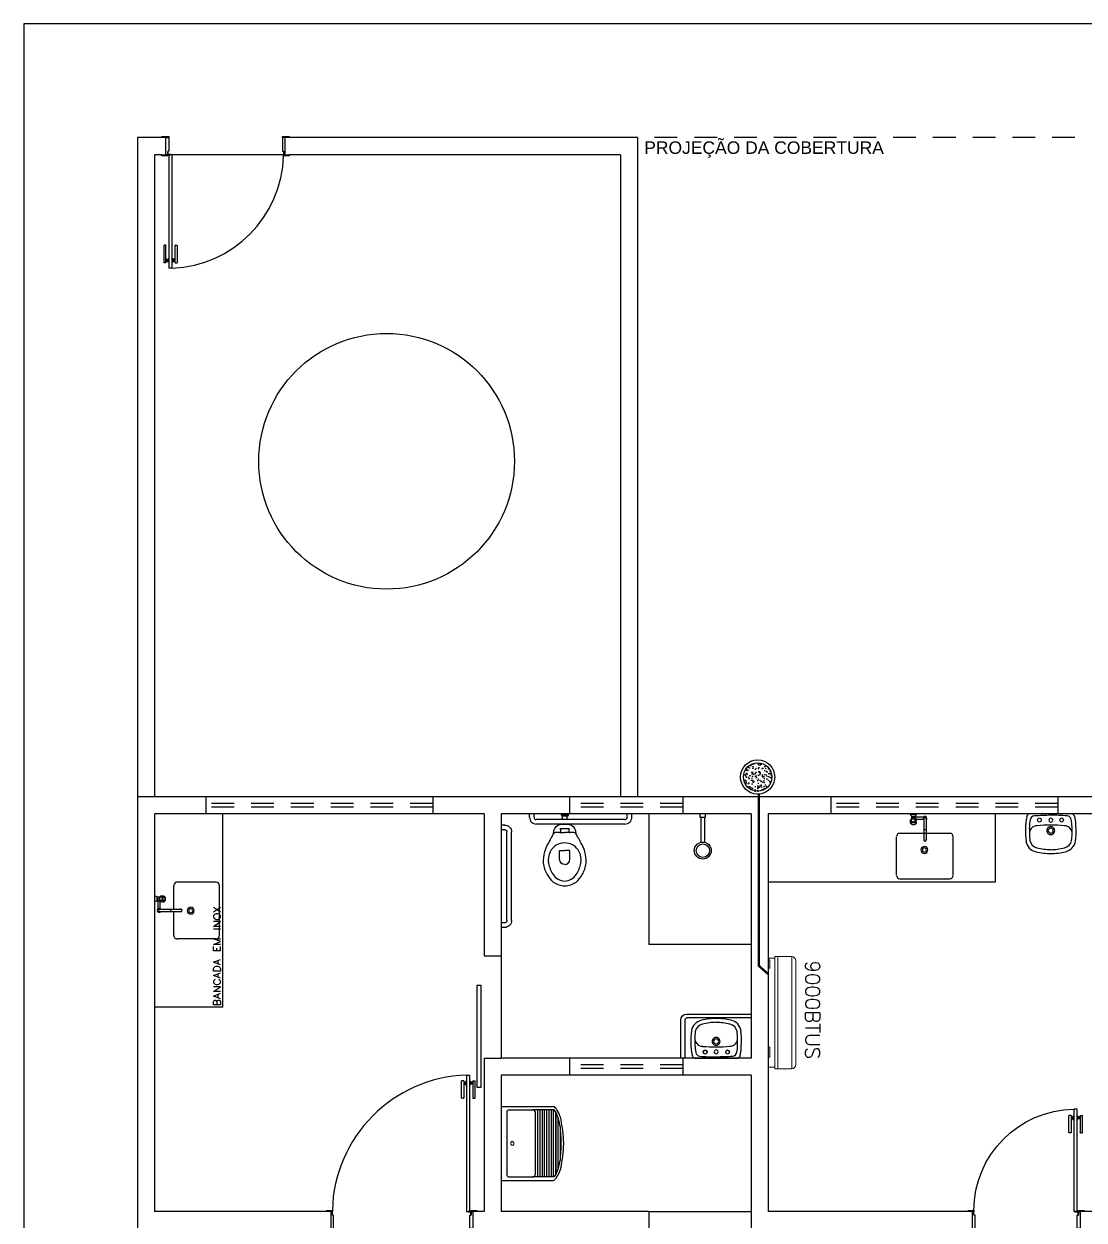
# Model space of a CAD drawing. Header units: millimetres. Extents: x 2566.2 to 2616.8, y 1006.6 to 1024.8.
# Drawn here: x 2566.61 to 2575.94, y 1014.25 to 1024.77 of the extents above; entities that cross this region are included whole.
import ezdxf
from ezdxf.enums import TextEntityAlignment as Align

# ---------------------------------------------------------------- set-up
doc = ezdxf.new("R2010")
doc.units = ezdxf.units.MM
doc.linetypes.add('CONTORNO_QUADRO_T', pattern=[0.35, 0.2, -0.15])
for name, color, linetype in [('APCOZ', 7, 'Continuous'), ('APCOZ-I', 251, 'Continuous'), ('at_Entity', 7, 'Continuous'), ('barras acess', 7, 'Continuous'), ('ESQUADRIAS', 7, 'Continuous'), ('Esquadrias portas', 7, 'Continuous'), ('Layout_Equipamentos', 7, 'Continuous'), ('Manilha', 10, 'Continuous'), ('planta base', 8, 'Continuous'), ('ponto de dreno', 130, 'Continuous'), ('SAN', 7, 'Continuous'), ('Texto Ambiente', 2, 'Continuous')]:
    doc.layers.add(name, color=color, linetype=linetype)
doc.layers.add('P-SIMBOL', color=170, linetype='Continuous', lineweight=5)
doc.styles.add('romans2', font='romans.shx')
doc.styles.get("Standard").update_dxf_attribs({"font": 'arial.ttf'})
doc.styles.add('TEXTO1', font='swissko.ttf', dxfattribs={"width": 0.6, "height": 0.1})

# ---------------------------------------------------------------- blocks, each defined once
blk = doc.blocks.new('new block1')
at = {"layer": 'ESQUADRIAS', "color": 3, "linetype": 'Continuous'}
for p, q in [((-0.135, 1.16), (-0.135, 1.311)), ((-0.115, 1.311), (-0.115, 1.16)), ((-0.092, 1.27), (-0.092, 1.31)), ((-0.058, 1.27), (-0.058, 1.31)), ((-0.035, 1.311), (-0.035, 1.16)), ((-0.015, 1.16), (-0.015, 1.311)), ((-0.118, 1.157), (-0.132, 1.157)), ((-0.032, 1.157), (-0.018, 1.157))]:
    blk.add_line(p, q, dxfattribs=at)
at = {"layer": 'ESQUADRIAS', "color": 3}
for p, q in [((-0.115, 1.311), (-0.135, 1.311)), ((-0.115, 1.3), (-0.092, 1.3)), ((-0.115, 1.29), (-0.092, 1.29)), ((-0.115, 1.28), (-0.092, 1.28)), ((-0.092, 1.31), (-0.09, 1.31)), ((-0.092, 1.27), (-0.09, 1.27)), ((-0.058, 1.31), (-0.06, 1.31)), ((-0.058, 1.27), (-0.06, 1.27)), ((-0.035, 1.3), (-0.058, 1.3)), ((-0.035, 1.29), (-0.058, 1.29)), ((-0.035, 1.28), (-0.058, 1.28)), ((-0.035, 1.311), (-0.015, 1.311))]:
    blk.add_line(p, q, dxfattribs=at)
at = {"layer": 'ESQUADRIAS', "color": 2}
for p, q in [((-0.09, 1.36), (-0.09, 0.16)), ((-0.09, 1.36), (-0.06, 1.36)), ((-0.06, 0.16), (-0.06, 1.36)), ((-0.09, 0.16), (-0.06, 0.16))]:
    blk.add_line(p, q, dxfattribs=at)
at = {"layer": 'ESQUADRIAS'}
for p, q in [((-0.066, 0.159), (-0.063, 0.159)), ((-0.052, 0.144), (-0.052, 0.147))]:
    blk.add_line(p, q, dxfattribs=at)
at = {"layer": 'ESQUADRIAS', "color": 3}
for points in [[(-1.32, 0.17), (-1.27, 0.17), (-1.27, 0.16), (-1.32, 0.16)], [(-0.05, 0.17), (0, 0.17), (0, 0.16), (-0.05, 0.16)], [(-1.32, 0.01), (-1.26, 0.01), (-1.26, 0), (-1.32, 0)], [(-0.06, 0.01), (-0.035, 0.01), (0, 0.01), (0, 0), (-0.06, 0)]]:
    blk.add_lwpolyline(points, close=True, dxfattribs=at)
at = {"layer": 'ESQUADRIAS', "color": 2}
for points in [[(-1.26, 0.13), (-1.27, 0.13), (-1.27, 0.16), (-1.285, 0.16), (-1.285, 0.01), (-1.26, 0.01)], [(-0.06, 0.13), (-0.05, 0.13), (-0.05, 0.16), (-0.035, 0.16), (-0.035, 0.01), (-0.06, 0.01)]]:
    blk.add_lwpolyline(points, close=True, dxfattribs=at)
at = {"layer": 'ESQUADRIAS', "color": 1}
for points in [[(-0.054, 0.159, -0.236068), (-0.052, 0.16), (-0.055, 0.16), (-0.075, 0.16), (-0.075, 0.159)], [(-0.051, 0.156, 0.236068), (-0.05, 0.158), (-0.05, 0.155), (-0.05, 0.135), (-0.051, 0.135)]]:
    blk.add_lwpolyline(points, format="xyb", close=True, dxfattribs=at)
at = {"layer": 'ESQUADRIAS'}
for points in [[(-0.067, 0.158), (-0.066, 0.159), (-0.066, 0.159)], [(-0.065, 0.158), (-0.065, 0.158), (-0.067, 0.158), (-0.067, 0.158), (-0.062, 0.158), (-0.062, 0.158), (-0.065, 0.158), (-0.065, 0.158)], [(-0.062, 0.158), (-0.063, 0.159), (-0.063, 0.159)], [(-0.052, 0.148), (-0.052, 0.147), (-0.051, 0.147)], [(-0.052, 0.145), (-0.052, 0.145), (-0.052, 0.143), (-0.052, 0.143), (-0.052, 0.148), (-0.052, 0.148), (-0.052, 0.145), (-0.052, 0.145)], [(-0.052, 0.143), (-0.052, 0.144), (-0.051, 0.144)]]:
    blk.add_lwpolyline(points, dxfattribs=at)
at = {"layer": 'ESQUADRIAS', "color": 1}
blk.add_circle((-0.052, 0.158), 0.0025, dxfattribs=at)
at = {"layer": 'ESQUADRIAS', "color": 3, "linetype": 'Continuous'}
for centre, start, end in [((-0.132, 1.16), 180, 260.5377), ((-0.118, 1.16), 260.5377, 360), ((-0.032, 1.16), 180, 279.4623), ((-0.018, 1.16), 279.4623, 0)]:
    blk.add_arc(centre, 0.003, start, end, dxfattribs=at)
at = {"layer": 'Esquadrias portas'}
blk.add_arc((-0.052, 0.142), 1.219, 91.7966, 178.6909, dxfattribs=at)
blk = doc.blocks.new('P-9-S')
at = {"layer": 'SAN'}
for points in [[(0.099, -0.143, -0.047116), (0.099, -0.142), (0.095, -0.113, 0.305161), (0.04, -0.06, 0.049506), (0, -0.056, 0.049506), (-0.04, -0.06, 0.305161), (-0.095, -0.113), (-0.099, -0.142, -0.047116), (-0.099, -0.143)], [(0.045, -0.13, -0.414214), (0.035, -0.12), (0.035, -0.107, -0.226163), (0.038, -0.102, 0.733322), (0.035, -0.095), (0, -0.095), (-0.035, -0.095, 0.733322), (-0.038, -0.102, -0.226163), (-0.035, -0.107), (-0.035, -0.12, -0.414214), (-0.045, -0.13)], [(0.045, -0.13), (0.08, -0.13, -0.269143), (0.098, -0.14), (0.099, -0.143, 0.044891), (0.1, -0.143), (0.12, -0.18, -0.036783), (0.132, -0.2, -0.0196), (0.153, -0.24, -0.056836), (0.178, -0.3, -0.089116), (0.188, -0.4, -0.095425), (0.155, -0.5, -0.091656), (0.1, -0.566, -0.16072), (0, -0.6, -0.16072), (-0.1, -0.566, -0.091656), (-0.155, -0.5, -0.095425), (-0.188, -0.4, -0.089116), (-0.178, -0.3, -0.056836), (-0.153, -0.24, -0.0196), (-0.132, -0.2, -0.036783), (-0.12, -0.18), (-0.1, -0.143, 0.044891), (-0.099, -0.143), (-0.098, -0.14, -0.269143), (-0.08, -0.13), (-0.045, -0.13)], [(0, -0.412, -0.394755), (-0.045, -0.368), (-0.045, -0.288), (0, -0.288)], [(0, -0.412, 0.394755), (0.045, -0.368), (0.045, -0.288), (0, -0.288)]]:
    blk.add_lwpolyline(points, format="xyb", dxfattribs=at)
for points in [[(-0.045, -0.13), (0, -0.13)], [(0.045, -0.13), (0, -0.13)]]:
    blk.add_lwpolyline(points, dxfattribs=at)
blk.add_lwpolyline([(-0.128, -0.3, -0.278895), (0, -0.222, -0.278895), (0.128, -0.3, -0.167831), (0.142, -0.4, -0.098952), (0.102, -0.5, -0.247323), (0, -0.557, -0.247323), (-0.102, -0.5, -0.098952), (-0.142, -0.4, -0.167831)], format="xyb", close=True, dxfattribs=at)
at = {"flags": 3}
blk.add_attdef('CODIGO', text='', height=0.024, dxfattribs=at).set_placement((0, 0), align=Align.MIDDLE)
blk = doc.blocks.new('new block5')
at = {"layer": 'barras acess', "color": 0}
for p, q in [((-0.391, 0.04), (0.391, 0.04)), ((-0.391, 0), (0.391, 0)), ((-0.452, -0.02), (-0.452, -0.051)), ((-0.412, -0.02), (-0.412, -0.051)), ((0.408, -0.02), (0.408, -0.051)), ((0.448, -0.02), (0.448, -0.051))]:
    blk.add_line(p, q, dxfattribs=at)
for centre, radius, start, end in [((-0.392, -0.02), 0.06, 88.8662, 180.134), ((-0.392, -0.02), 0.0201, 87.1138, 179.9486), ((0.39, -0.018), 0.0579, 357.6185, 90.9862), ((0.39, -0.018), 0.0181, 353.5362, 89.508)]:
    blk.add_arc(centre, radius, start, end, dxfattribs=at)
blk = doc.blocks.new('new block6')
at = {"layer": 'at_Entity', "color": 0}
for p, q in [((-0.032, -0.011), (-0.032, 0)), ((0.03, -0.008), (0.03, 0)), ((0.03, -0.008), (-0.032, -0.008)), ((-0.021, -0.051), (-0.021, -0.021)), ((0.019, -0.021), (-0.021, -0.021)), ((0.019, -0.051), (0.019, -0.021))]:
    blk.add_line(p, q, dxfattribs=at)
for centre, radius, start, end in [((-0.018, -0.008), 0.0136, 186.9665, 257.5809), ((0.016, -0.008), 0.0138, 280.9359, 356.4443)]:
    blk.add_arc(centre, radius, start, end, dxfattribs=at)
blk = doc.blocks.new('new block8')
at = {"layer": 'at_Entity', "color": 0}
for p, q in [((0, 0), (-0.339, 0)), ((0, 0.04), (-0.337, 0.04))]:
    blk.add_line(p, q, dxfattribs=at)
at = {"layer": 'at_Entity', "color": 7}
for p, q in [((-0.387, -0.01), (-0.387, -0.58)), ((-0.356, -0.58), (-0.356, -0.017))]:
    blk.add_line(p, q, dxfattribs=at)
at = {"layer": 'at_Entity'}
blk.add_arc((-0.337, -0.01), 0.05, 90, 180, dxfattribs=at)
at = {"layer": 'at_Entity', "color": 7}
blk.add_arc((-0.338, -0.017), 0.0172, 91.789, 179.0886, dxfattribs=at)
blk = doc.blocks.new('new block9')
at = {"layer": 'Layout_Equipamentos'}
for p, q in [((-0.026, 0.324), (-0.026, 0.294)), ((0.024, 0.294), (0.024, 0.324)), ((-0.026, 0.294), (0.024, 0.294)), ((-0.017, 0.294), (-0.017, 0.074)), ((0.015, 0.294), (0.015, 0.074))]:
    blk.add_line(p, q, dxfattribs=at)
for centre, radius in [((-0.001, 0.001), 0.075), ((0, 0), 0.059)]:
    blk.add_circle(centre, radius, dxfattribs=at)
blk = doc.blocks.new('new block11')
at = {"layer": 'at_Entity', "color": 0}
for p, q in [((0, 0.325), (0.449, 0.325)), ((0, 0.325), (0, -0.325)), ((0.459, 0.323), (0.449, 0.325)), ((0.468, 0.321), (0.459, 0.323)), ((0.476, 0.314), (0.468, 0.321)), ((0.049, 0.274), (0.049, -0.276)), ((0.07, 0.295), (0.279, 0.295)), ((0.466, 0.295), (0.279, 0.295)), ((0.3, 0.274), (0.3, -0.276)), ((0.32, 0.295), (0.32, -0.295)), ((0.339, 0.295), (0.339, -0.295)), ((0.36, 0.295), (0.36, -0.295)), ((0.379, 0.295), (0.379, -0.295)), ((0.4, 0.295), (0.4, -0.295)), ((0.419, 0.295), (0.419, -0.295)), ((0.44, 0.295), (0.44, -0.295)), ((0.459, 0.295), (0.459, -0.295)), ((0.472, 0.287), (0.466, 0.295)), ((0.478, 0.278), (0.472, 0.287)), ((0.485, 0.306), (0.476, 0.314)), ((0.485, 0.268), (0.478, 0.278)), ((0.48, -0.275), (0.48, 0.275)), ((0.48, 0.275), (0.48, -0.275)), ((0.491, 0.295), (0.485, 0.306)), ((0.491, 0.253), (0.485, 0.268)), ((0.499, 0.28), (0.491, 0.295)), ((0.497, 0.238), (0.491, 0.253)), ((0.502, 0.221), (0.497, 0.238)), ((0.508, 0.266), (0.499, 0.28)), ((0.499, 0.23), (0.499, -0.23)), ((0.508, 0.202), (0.502, 0.221)), ((0.514, 0.249), (0.508, 0.266)), ((0.521, 0.23), (0.514, 0.249)), ((0.527, 0.208), (0.521, 0.23)), ((0.512, 0.181), (0.508, 0.202)), ((0.516, 0.16), (0.512, 0.181)), ((0.521, 0.139), (0.516, 0.16)), ((0.518, 0.149), (0.518, -0.149)), ((0.523, 0.115), (0.521, 0.139)), ((0.525, 0.092), (0.523, 0.115)), ((0.531, 0.185), (0.527, 0.208)), ((0.535, 0.162), (0.531, 0.185)), ((0.54, 0.136), (0.535, 0.162)), ((0.544, 0.111), (0.54, 0.136)), ((0.546, 0.084), (0.544, 0.111)), ((0.529, 0.045), (0.525, 0.092)), ((0.529, 0.022), (0.529, 0.045)), ((0.529, -0.001), (0.529, 0.022)), ((0.548, 0.056), (0.546, 0.084)), ((0.548, 0.029), (0.548, 0.056)), ((0.55, -0.001), (0.548, 0.029)), ((0.523, -0.115), (0.525, -0.092)), ((0.525, -0.092), (0.529, -0.045)), ((0.529, -0.022), (0.529, -0.001)), ((0.529, -0.045), (0.529, -0.022)), ((0.544, -0.111), (0.546, -0.084)), ((0.546, -0.084), (0.548, -0.056)), ((0.548, -0.029), (0.55, -0.001)), ((0.548, -0.056), (0.548, -0.029)), ((0.502, -0.221), (0.508, -0.202)), ((0.508, -0.202), (0.512, -0.181)), ((0.512, -0.181), (0.516, -0.16)), ((0.516, -0.16), (0.521, -0.139)), ((0.521, -0.139), (0.523, -0.115)), ((0.521, -0.23), (0.527, -0.208)), ((0.527, -0.208), (0.531, -0.187)), ((0.531, -0.187), (0.535, -0.162)), ((0.535, -0.162), (0.54, -0.136)), ((0.54, -0.136), (0.544, -0.111)), ((0.07, -0.295), (0.279, -0.295)), ((0.466, -0.295), (0.279, -0.295)), ((0.466, -0.295), (0.472, -0.289)), ((0.468, -0.321), (0.476, -0.314)), ((0.472, -0.289), (0.478, -0.278)), ((0.476, -0.314), (0.485, -0.306)), ((0.478, -0.278), (0.485, -0.268)), ((0.485, -0.268), (0.491, -0.253)), ((0.485, -0.306), (0.491, -0.295)), ((0.491, -0.253), (0.497, -0.238)), ((0.491, -0.295), (0.499, -0.282)), ((0.497, -0.238), (0.502, -0.221)), ((0.499, -0.282), (0.508, -0.266)), ((0.508, -0.266), (0.514, -0.249)), ((0.514, -0.249), (0.521, -0.23)), ((0, -0.325), (0.449, -0.325)), ((0.449, -0.325), (0.459, -0.325)), ((0.459, -0.325), (0.468, -0.321))]:
    blk.add_line(p, q, dxfattribs=at)
for centre, radius, start, end in [((0.069, 0.275), 0.0201, 90, 180), ((0.277, 0.271), 0.0239, 6.5549, 86.2395), ((0.098, 0), 0.0159, 90, 180), ((0.098, 0), 0.0159, 360, 90), ((0.098, 0), 0.0159, 180, 270), ((0.098, 0), 0.0159, 270, 0), ((0.069, -0.275), 0.0201, 180, 270), ((0.276, -0.27), 0.0248, 274.4216, 346.7859)]:
    blk.add_arc(centre, radius, start, end, dxfattribs=at)
blk = doc.blocks.new('new block12')
at = {"layer": 'at_Entity', "color": 0}
for p, q in [((-0.19, 0), (0, 0)), ((-0.114, 0.055), (-0.108, 0.066)), ((-0.108, 0.042), (-0.114, 0.055)), ((-0.108, 0.066), (-0.097, 0.072)), ((-0.097, 0.036), (-0.108, 0.042)), ((-0.097, 0.072), (-0.085, 0.066)), ((-0.085, 0.042), (-0.097, 0.036)), ((-0.085, 0.066), (-0.08, 0.055)), ((-0.08, 0.055), (-0.085, 0.042)), ((-0.063, 0), (0.125, 0)), ((0, 0), (0.193, 0)), ((0.083, 0.055), (0.087, 0.066)), ((0.087, 0.042), (0.083, 0.055)), ((0.087, 0.066), (0.099, 0.072)), ((0.099, 0.036), (0.087, 0.042)), ((0.099, 0.072), (0.11, 0.066)), ((0.11, 0.042), (0.099, 0.036)), ((0.11, 0.066), (0.116, 0.055)), ((0.116, 0.055), (0.11, 0.042))]:
    blk.add_line(p, q, dxfattribs=at)
for centre, radius, start, end in [((-0.104, 0.219), 0.117, 102.514, 169.9443), ((-0.012, -0.125), 0.474, 88.698, 104.4219), ((0.01, -0.125), 0.474, 75.6368, 91.3415), ((0.108, 0.225), 0.111, 7.7196, 79.5925), ((0.53, 0.153), 0.754, 173.4134, 189.6929), ((0.123, 0.188), 0.311, 171.3221, 181.8265), ((-0.102, 0.216), 0.0847, 102.9461, 167.2809), ((0.014, -0.261), 0.577, 91.3524, 103.5038), ((-0.013, -0.257), 0.572, 76.4579, 88.6966), ((0.105, 0.222), 0.0784, 8.4194, 78.3837), ((-0.133, 0.188), 0.319, 357.9946, 8.1696), ((-0.531, 0.154), 0.753, 350.2791, 6.5765), ((0.425, 0.149), 0.614, 177.3231, 189.2415), ((-0.117, 0.174), 0.0716, 176.6025, 219.5997), ((-0.121, 0.171), 0.0667, 220.3438, 269.4487), ((-0.001, 0.147), 0.0349, 150.0032, 209.9968), ((-0.001, 0.147), 0.0349, 90, 149.9929), ((-0.001, 0.147), 0.0349, 209.9968, 269.9993), ((-0.001, 0.147), 0.0222, 90, 180), ((-0.001, 0.147), 0.0222, 180, 270), ((-0.001, 0.147), 0.0349, 29.9968, 89.9993), ((-0.001, 0.147), 0.0222, 360, 90), ((-0.001, 0.147), 0.0222, 270.0097, 360), ((-0.001, 0.147), 0.0349, 270, 329.9929), ((-0.001, 0.147), 0.0349, 330.0032, 29.9968), ((0.123, 0.168), 0.0631, 266.7732, 320.7547), ((0.108, 0.173), 0.0781, 324.6525, 2.8394), ((-0.262, 0.132), 0.45, 349.782, 5.7972), ((-0.165, 0.045), 0.0522, 200.5417, 238.93), ((-0.143, 0.057), 0.0385, 188.7558, 265.6127), ((-0.007, 1.728), 1.716, 265.3753, 270.2103), ((0.002, 1.574), 1.475, 265.1896, 269.9391), ((-0.001, 0.056), 0.018, 150.0128, 209.9872), ((-0.001, 0.056), 0.018, 90, 150.0398), ((-0.001, 0.056), 0.018, 210.0191, 270.0367), ((-0.001, 1.452), 1.353, 270.0208, 275.0951), ((-0.001, 0.056), 0.018, 30.0191, 90.0367), ((-0.001, 0.056), 0.018, 270, 330.0398), ((-0.001, 1.892), 1.879, 270, 274.4144), ((-0.001, 0.056), 0.018, 330.0128, 29.9872), ((0.141, 0.059), 0.0402, 273.114, 350.3928), ((0.174, 0.034), 0.0386, 297.8673, 348.5693)]:
    blk.add_arc(centre, radius, start, end, dxfattribs=at)
blk = doc.blocks.new('new block16')
at = {"layer": 'APCOZ'}
for p, q in [((-0.579, 0.969), (-0.601, 0.98)), ((-0.579, 0.969), (-0.555, 0.969)), ((-0.521, 0.976), (-0.543, 0.976)), ((-0.579, 0.934), (-0.601, 0.923)), ((-0.579, 0.934), (-0.57, 0.934)), ((-0.57, 0.864), (-0.57, 0.934)), ((-0.55, 0.864), (-0.55, 0.929)), ((-0.546, 0.86), (-0.375, 0.86)), ((-0.521, 0.926), (-0.543, 0.926)), ((-0.546, 0.84), (-0.375, 0.84))]:
    blk.add_line(p, q, dxfattribs=at)
at = {"layer": 'APCOZ', "linetype": 'Continuous'}
for points in [[(-0.543, 0.976, 0), (-0.546, 0.976, 0), (-0.548, 0.975, 0), (-0.551, 0.973, 0), (-0.553, 0.971, 0), (-0.555, 0.969, 0)], [(-0.521, 0.926, 0), (-0.518, 0.927, 0), (-0.514, 0.928, 0), (-0.512, 0.93, 0), (-0.509, 0.933, 0), (-0.507, 0.936, 0), (-0.505, 0.94, 0), (-0.504, 0.944, 0), (-0.504, 0.949, 0), (-0.504, 0.953, 0), (-0.504, 0.958, 0), (-0.505, 0.962, 0), (-0.507, 0.966, 0), (-0.509, 0.969, 0), (-0.512, 0.972, 0), (-0.514, 0.974, 0), (-0.518, 0.976, 0), (-0.521, 0.976, 0)], [(-0.55, 0.929, 0), (-0.549, 0.928, 0), (-0.547, 0.927, 0), (-0.546, 0.927, 0), (-0.544, 0.926, 0), (-0.543, 0.926, 0)]]:
    blk.add_polyline3d(points, dxfattribs=at)
at = {"layer": 'APCOZ'}
for centre, radius, start, end in [((-0.56, 0.85), 0.0173, 125.4187, 234.5813), ((-0.56, 0.85), 0.0173, 35.4187, 54.5813), ((-0.37, 0.85), 0.0112, 243.7208, 116.2792), ((-0.56, 0.85), 0.0173, 234.5813, 305.4187), ((-0.56, 0.85), 0.0173, 305.4187, 324.5813)]:
    blk.add_arc(centre, radius, start, end, dxfattribs=at)
at = {"layer": 'APCOZ-I'}
for p, q in [((-0.579, 0.969), (-0.579, 0.934)), ((-0.535, 0.967), (-0.556, 0.967)), ((-0.57, 0.934), (-0.555, 0.934)), ((-0.564, 0.86), (-0.546, 0.86)), ((-0.535, 0.936), (-0.556, 0.936)), ((-0.375, 0.86), (-0.37, 0.86)), ((-0.564, 0.84), (-0.546, 0.84)), ((-0.375, 0.84), (-0.37, 0.84))]:
    blk.add_line(p, q, dxfattribs=at)
at = {"layer": 'APCOZ-I', "linetype": 'Continuous'}
for points in [[(-0.555, 0.969, 0), (-0.555, 0.969, 0), (-0.556, 0.968, 0), (-0.556, 0.968, 0), (-0.556, 0.968, 0), (-0.556, 0.968, 0)], [(-0.521, 0.976, 0), (-0.524, 0.976, 0), (-0.527, 0.975, 0), (-0.53, 0.973, 0), (-0.532, 0.971, 0), (-0.534, 0.968, 0)], [(-0.518, 0.971, 0), (-0.52, 0.97, 0), (-0.522, 0.969, 0), (-0.524, 0.967, 0), (-0.525, 0.965, 0), (-0.527, 0.961, 0), (-0.528, 0.958, 0), (-0.528, 0.954, 0), (-0.528, 0.95, 0), (-0.528, 0.946, 0), (-0.527, 0.943, 0), (-0.526, 0.939, 0), (-0.525, 0.936, 0), (-0.523, 0.934, 0), (-0.521, 0.933, 0), (-0.519, 0.932, 0), (-0.517, 0.932, 0), (-0.514, 0.933, 0), (-0.512, 0.934, 0), (-0.511, 0.936, 0), (-0.509, 0.939, 0), (-0.508, 0.943, 0), (-0.507, 0.946, 0), (-0.507, 0.95, 0), (-0.507, 0.954, 0), (-0.508, 0.958, 0), (-0.509, 0.961, 0), (-0.51, 0.965, 0), (-0.511, 0.967, 0), (-0.513, 0.969, 0), (-0.515, 0.97, 0), (-0.518, 0.971, 0)], [(-0.556, 0.935, 0), (-0.556, 0.935, 0), (-0.556, 0.934, 0), (-0.556, 0.934, 0), (-0.555, 0.934, 0), (-0.555, 0.934, 0)], [(-0.555, 0.934, 0), (-0.554, 0.932, 0), (-0.553, 0.931, 0), (-0.552, 0.93, 0), (-0.551, 0.929, 0), (-0.55, 0.929, 0)], [(-0.534, 0.935, 0), (-0.532, 0.932, 0), (-0.53, 0.929, 0), (-0.527, 0.928, 0), (-0.524, 0.927, 0), (-0.521, 0.926, 0)]]:
    blk.add_polyline3d(points, dxfattribs=at)
at = {"layer": 'APCOZ-I'}
for centre, radius, start, end in [((-0.876, 0.951), 0.279, 354.3752, 5.6248), ((-0.65, 0.951), 0.0816, 347.5382, 12.4618), ((-0.554, 0.967), 0.002, 148.4325, 195.6861), ((-0.609, 0.951), 0.0549, 344.3139, 15.6861), ((-0.533, 0.967), 0.002, 147.8441, 206.0251), ((-0.565, 0.951), 0.0335, 333.9749, 26.0251), ((-0.56, 0.85), 0.0126, 52.2518, 307.7482), ((-0.56, 0.85), 0.0173, 54.5813, 125.4187), ((-0.543, 0.85), 0.0233, 154.5555, 205.4445), ((-0.554, 0.936), 0.002, 164.314, 211.5675), ((-0.533, 0.936), 0.002, 153.9749, 212.1559), ((-0.437, 0.85), 0.0233, 154.5555, 205.4445), ((-0.37, 0.85), 0.01, 270, 90)]:
    blk.add_arc(centre, radius, start, end, dxfattribs=at)
at = {"layer": 'at_Entity', "color": 0}
for p, q in [((0, 0), (0, 1.7)), ((-0.059, 1.099), (-0.398, 1.099)), ((-0.03, 0.63), (-0.03, 1.07)), ((-0.083, 0.837), (-0.021, 0.879)), ((-0.083, 0.879), (-0.021, 0.837)), ((-0.08, 0.807), (-0.083, 0.803)), ((-0.083, 0.803), (-0.083, 0.79)), ((-0.083, 0.79), (-0.08, 0.784)), ((-0.083, 0.71), (-0.021, 0.752)), ((-0.021, 0.752), (-0.083, 0.752)), ((-0.074, 0.814), (-0.08, 0.807)), ((-0.08, 0.784), (-0.074, 0.778)), ((-0.068, 0.818), (-0.074, 0.814)), ((-0.074, 0.778), (-0.068, 0.775)), ((-0.059, 0.82), (-0.068, 0.818)), ((-0.068, 0.775), (-0.059, 0.771)), ((-0.044, 0.82), (-0.059, 0.82)), ((-0.059, 0.771), (-0.044, 0.771)), ((-0.036, 0.818), (-0.044, 0.82)), ((-0.044, 0.771), (-0.036, 0.775)), ((-0.03, 0.814), (-0.036, 0.818)), ((-0.036, 0.775), (-0.03, 0.778)), ((-0.023, 0.807), (-0.03, 0.814)), ((-0.03, 0.778), (-0.023, 0.784)), ((-0.021, 0.803), (-0.023, 0.807)), ((-0.023, 0.784), (-0.021, 0.79)), ((-0.021, 0.79), (-0.021, 0.803)), ((-0.021, 0.71), (-0.083, 0.71)), ((-0.083, 0.687), (-0.021, 0.687)), ((-0.059, 0.6), (-0.398, 0.6)), ((-0.021, 0.577), (-0.083, 0.6)), ((-0.083, 0.6), (-0.021, 0.6)), ((-0.083, 0.551), (-0.021, 0.577)), ((-0.021, 0.551), (-0.083, 0.551)), ((-0.083, 0.496), (-0.083, 0.534)), ((-0.021, 0.496), (-0.021, 0.534)), ((-0.021, 0.496), (-0.083, 0.496)), ((-0.053, 0.496), (-0.053, 0.519)), ((-0.083, 0.395), (-0.021, 0.418)), ((-0.021, 0.371), (-0.083, 0.395)), ((-0.083, 0.337), (-0.08, 0.346)), ((-0.083, 0.316), (-0.083, 0.337)), ((-0.021, 0.316), (-0.083, 0.316)), ((-0.08, 0.346), (-0.074, 0.352)), ((-0.074, 0.352), (-0.068, 0.356)), ((-0.068, 0.356), (-0.059, 0.359)), ((-0.059, 0.359), (-0.044, 0.359)), ((-0.044, 0.359), (-0.036, 0.356)), ((-0.042, 0.38), (-0.042, 0.409)), ((-0.036, 0.356), (-0.03, 0.352)), ((-0.03, 0.352), (-0.023, 0.346)), ((-0.023, 0.346), (-0.021, 0.337)), ((-0.021, 0.337), (-0.021, 0.316)), ((-0.083, 0.278), (-0.021, 0.301)), ((-0.021, 0.255), (-0.083, 0.278)), ((-0.08, 0.234), (-0.083, 0.227)), ((-0.083, 0.227), (-0.083, 0.217)), ((-0.083, 0.217), (-0.08, 0.21)), ((-0.074, 0.24), (-0.08, 0.234)), ((-0.068, 0.242), (-0.074, 0.24)), ((-0.042, 0.263), (-0.042, 0.293)), ((-0.03, 0.24), (-0.036, 0.242)), ((-0.023, 0.234), (-0.03, 0.24)), ((-0.021, 0.227), (-0.023, 0.234)), ((-0.023, 0.21), (-0.021, 0.217)), ((-0.021, 0.217), (-0.021, 0.227)), ((-0.083, 0.136), (-0.021, 0.177)), ((-0.021, 0.177), (-0.083, 0.177)), ((-0.021, 0.136), (-0.083, 0.136)), ((-0.083, 0.096), (-0.021, 0.122)), ((-0.08, 0.21), (-0.074, 0.204)), ((-0.074, 0.204), (-0.068, 0.2)), ((-0.068, 0.2), (-0.059, 0.198)), ((-0.059, 0.198), (-0.044, 0.198)), ((-0.044, 0.198), (-0.036, 0.2)), ((-0.042, 0.081), (-0.042, 0.111)), ((-0.036, 0.2), (-0.03, 0.204)), ((-0.03, 0.204), (-0.023, 0.21)), ((0, 0), (-0.601, 0)), ((-0.021, 0.073), (-0.083, 0.096)), ((-0.083, 0.045), (-0.08, 0.056)), ((-0.083, 0.02), (-0.083, 0.045)), ((-0.021, 0.02), (-0.083, 0.02)), ((-0.08, 0.056), (-0.076, 0.058)), ((-0.076, 0.058), (-0.072, 0.06)), ((-0.072, 0.06), (-0.066, 0.06)), ((-0.066, 0.06), (-0.059, 0.058)), ((-0.059, 0.058), (-0.057, 0.056)), ((-0.057, 0.056), (-0.053, 0.045)), ((-0.053, 0.045), (-0.051, 0.056)), ((-0.053, 0.045), (-0.053, 0.02)), ((-0.051, 0.056), (-0.047, 0.058)), ((-0.047, 0.058), (-0.042, 0.06)), ((-0.042, 0.06), (-0.032, 0.06)), ((-0.032, 0.06), (-0.028, 0.058)), ((-0.028, 0.058), (-0.023, 0.056)), ((-0.023, 0.056), (-0.021, 0.045)), ((-0.021, 0.045), (-0.021, 0.02))]:
    blk.add_line(p, q, dxfattribs=at)
for centre, radius, start, end in [((-0.399, 1.069), 0.0307, 88.1044, 177.9457), ((-0.06, 1.069), 0.0308, 2.0624, 87.9376), ((-0.282, 0.847), 0.0307, 90, 180), ((-0.282, 0.847), 0.0307, 180, 270), ((-0.282, 0.847), 0.018, 90, 180), ((-0.282, 0.847), 0.018, 180, 270), ((-0.282, 0.847), 0.0307, 360, 90), ((-0.282, 0.847), 0.018, 360, 90), ((-0.282, 0.847), 0.018, 270, 0), ((-0.282, 0.847), 0.0307, 270, 0), ((-0.402, 0.627), 0.0277, 175.3276, 278.6223), ((-0.057, 0.627), 0.0273, 264.9724, 5.0276)]:
    blk.add_arc(centre, radius, start, end, dxfattribs=at)
at = {"layer": 'Layout_Equipamentos'}
for p, q in [((-0.43, 0.86), (-0.43, 1.07)), ((-0.43, 0.63), (-0.43, 0.84))]:
    blk.add_line(p, q, dxfattribs=at)
blk = doc.blocks.new('new block2')
at = {"layer": 'ESQUADRIAS', "color": 2}
for p, q in [((-0.09, 1.16), (-0.09, 0.16)), ((-0.09, 1.16), (-0.06, 1.16)), ((-0.06, 0.16), (-0.06, 1.16)), ((-0.09, 0.16), (-0.06, 0.16))]:
    blk.add_line(p, q, dxfattribs=at)
at = {"layer": 'ESQUADRIAS', "color": 3, "linetype": 'Continuous'}
for p, q in [((-0.135, 0.96), (-0.135, 1.111)), ((-0.115, 1.111), (-0.115, 0.96)), ((-0.092, 1.07), (-0.092, 1.11)), ((-0.058, 1.07), (-0.058, 1.11)), ((-0.035, 1.111), (-0.035, 0.96)), ((-0.015, 0.96), (-0.015, 1.111)), ((-0.118, 0.957), (-0.132, 0.957)), ((-0.032, 0.957), (-0.018, 0.957))]:
    blk.add_line(p, q, dxfattribs=at)
at = {"layer": 'ESQUADRIAS', "color": 3}
for p, q in [((-0.115, 1.111), (-0.135, 1.111)), ((-0.115, 1.1), (-0.092, 1.1)), ((-0.115, 1.09), (-0.092, 1.09)), ((-0.115, 1.08), (-0.092, 1.08)), ((-0.092, 1.11), (-0.09, 1.11)), ((-0.092, 1.07), (-0.09, 1.07)), ((-0.058, 1.11), (-0.06, 1.11)), ((-0.058, 1.07), (-0.06, 1.07)), ((-0.035, 1.1), (-0.058, 1.1)), ((-0.035, 1.09), (-0.058, 1.09)), ((-0.035, 1.08), (-0.058, 1.08)), ((-0.035, 1.111), (-0.015, 1.111))]:
    blk.add_line(p, q, dxfattribs=at)
at = {"layer": 'ESQUADRIAS'}
for p, q in [((-0.066, 0.159), (-0.063, 0.159)), ((-0.052, 0.144), (-0.052, 0.147))]:
    blk.add_line(p, q, dxfattribs=at)
at = {"layer": 'ESQUADRIAS', "color": 3}
for points in [[(-1.12, 0.17), (-1.07, 0.17), (-1.07, 0.16), (-1.12, 0.16)], [(-0.05, 0.17), (0, 0.17), (0, 0.16), (-0.05, 0.16)], [(-1.12, 0.01), (-1.06, 0.01), (-1.06, 0), (-1.12, 0)], [(-0.06, 0.01), (-0.035, 0.01), (0, 0.01), (0, 0), (-0.06, 0)]]:
    blk.add_lwpolyline(points, close=True, dxfattribs=at)
at = {"layer": 'ESQUADRIAS', "color": 2}
for points in [[(-1.06, 0.13), (-1.07, 0.13), (-1.07, 0.16), (-1.085, 0.16), (-1.085, 0.01), (-1.06, 0.01)], [(-0.06, 0.13), (-0.05, 0.13), (-0.05, 0.16), (-0.035, 0.16), (-0.035, 0.01), (-0.06, 0.01)]]:
    blk.add_lwpolyline(points, close=True, dxfattribs=at)
at = {"layer": 'ESQUADRIAS', "color": 1}
for points in [[(-0.054, 0.159, -0.236068), (-0.052, 0.16), (-0.055, 0.16), (-0.075, 0.16), (-0.075, 0.159)], [(-0.051, 0.156, 0.236068), (-0.05, 0.158), (-0.05, 0.155), (-0.05, 0.135), (-0.051, 0.135)]]:
    blk.add_lwpolyline(points, format="xyb", close=True, dxfattribs=at)
at = {"layer": 'ESQUADRIAS'}
for points in [[(-0.067, 0.158), (-0.066, 0.159), (-0.066, 0.159)], [(-0.065, 0.158), (-0.065, 0.158), (-0.067, 0.158), (-0.067, 0.158), (-0.062, 0.158), (-0.062, 0.158), (-0.065, 0.158), (-0.065, 0.158)], [(-0.062, 0.158), (-0.063, 0.159), (-0.063, 0.159)], [(-0.052, 0.148), (-0.052, 0.147), (-0.051, 0.147)], [(-0.052, 0.145), (-0.052, 0.145), (-0.052, 0.143), (-0.052, 0.143), (-0.052, 0.148), (-0.052, 0.148), (-0.052, 0.145), (-0.052, 0.145)], [(-0.052, 0.143), (-0.052, 0.144), (-0.051, 0.144)]]:
    blk.add_lwpolyline(points, dxfattribs=at)
at = {"layer": 'ESQUADRIAS', "color": 1}
blk.add_circle((-0.052, 0.158), 0.0025, dxfattribs=at)
at = {"layer": 'ESQUADRIAS', "color": 3, "linetype": 'Continuous'}
for centre, start, end in [((-0.132, 0.96), 180, 260.5377), ((-0.118, 0.96), 260.5377, 360), ((-0.032, 0.96), 180, 279.4623), ((-0.018, 0.96), 279.4623, 0)]:
    blk.add_arc(centre, 0.003, start, end, dxfattribs=at)
at = {"layer": 'Esquadrias portas'}
blk.add_arc((-0.047, 0.137), 1.024, 92.4121, 178.1744, dxfattribs=at)
blk = doc.blocks.new('P90_02')
at = {"layer": 'ESQUADRIAS', "color": 2}
for p, q in [((0.025, 0.075), (0.025, 0.975)), ((0.025, 0.975), (0.055, 0.975)), ((0.055, 0.975), (0.055, 0.075)), ((0.055, 0.075), (0.025, 0.075))]:
    blk.add_line(p, q, dxfattribs=at)
at = {"layer": 'ESQUADRIAS', "color": 3, "linetype": 'Continuous'}
for p, q in [((-0.02, 0.77), (-0.02, 0.921)), ((0, 0.921), (0, 0.77)), ((0.023, 0.88), (0.023, 0.92)), ((0.057, 0.88), (0.057, 0.92)), ((0.08, 0.921), (0.08, 0.77)), ((0.1, 0.77), (0.1, 0.921)), ((-0.003, 0.767), (-0.017, 0.767)), ((0.083, 0.767), (0.097, 0.767))]:
    blk.add_line(p, q, dxfattribs=at)
at = {"layer": 'ESQUADRIAS', "color": 3}
for p, q in [((0, 0.921), (-0.02, 0.921)), ((0, 0.91), (0.023, 0.91)), ((0, 0.9), (0.023, 0.9)), ((0, 0.89), (0.023, 0.89)), ((0.023, 0.92), (0.025, 0.92)), ((0.023, 0.88), (0.025, 0.88)), ((0.057, 0.92), (0.055, 0.92)), ((0.057, 0.88), (0.055, 0.88)), ((0.08, 0.91), (0.057, 0.91)), ((0.08, 0.9), (0.057, 0.9)), ((0.08, 0.89), (0.057, 0.89)), ((0.08, 0.921), (0.1, 0.921))]:
    blk.add_line(p, q, dxfattribs=at)
at = {"layer": 'ESQUADRIAS'}
for p, q in [((0.016, 0.059), (0.016, 0.062)), ((0.032, 0.074), (0.029, 0.074))]:
    blk.add_line(p, q, dxfattribs=at)
at = {"layer": 'ESQUADRIAS', "color": 3}
for points in [[(0.015, 0.085), (-0.035, 0.085), (-0.035, 0.075), (0.015, 0.075)], [(0.985, 0.085), (0.935, 0.085), (0.935, 0.075), (0.985, 0.075)], [(0.025, -0.075), (0, -0.075), (-0.035, -0.075), (-0.035, -0.085), (0.025, -0.085)], [(0.985, -0.075), (0.925, -0.075), (0.925, -0.085), (0.985, -0.085)]]:
    blk.add_lwpolyline(points, close=True, dxfattribs=at)
at = {"layer": 'ESQUADRIAS', "color": 2}
for points in [[(0.025, 0.045), (0.015, 0.045), (0.015, 0.075), (0, 0.075), (0, -0.075), (0.025, -0.075)], [(0.925, 0.045), (0.935, 0.045), (0.935, 0.075), (0.95, 0.075), (0.95, -0.075), (0.925, -0.075)]]:
    blk.add_lwpolyline(points, close=True, dxfattribs=at)
at = {"layer": 'ESQUADRIAS', "color": 1}
for points in [[(0.016, 0.071, -0.236068), (0.015, 0.073), (0.015, 0.07), (0.015, 0.05), (0.016, 0.05)], [(0.02, 0.074, 0.236068), (0.017, 0.075), (0.02, 0.075), (0.04, 0.075), (0.04, 0.074)]]:
    blk.add_lwpolyline(points, format="xyb", close=True, dxfattribs=at)
at = {"layer": 'ESQUADRIAS'}
for points in [[(0.017, 0.063), (0.016, 0.062), (0.016, 0.062)], [(0.017, 0.058), (0.016, 0.059), (0.016, 0.059)], [(0.017, 0.06), (0.017, 0.06), (0.017, 0.058), (0.017, 0.058), (0.017, 0.063), (0.017, 0.063), (0.017, 0.06), (0.017, 0.06)], [(0.028, 0.073), (0.029, 0.074), (0.029, 0.074)], [(0.03, 0.073), (0.03, 0.073), (0.033, 0.073), (0.033, 0.073), (0.028, 0.073), (0.028, 0.073), (0.03, 0.073), (0.03, 0.073)], [(0.033, 0.073), (0.032, 0.074), (0.032, 0.074)]]:
    blk.add_lwpolyline(points, dxfattribs=at)
at = {"layer": 'ESQUADRIAS', "color": 1}
blk.add_circle((0.017, 0.073), 0.0025, dxfattribs=at)
at = {"layer": 'ESQUADRIAS'}
blk.add_arc((0.043, 0.083), 0.892, 0.1295, 89.2231, dxfattribs=at)
at = {"layer": 'ESQUADRIAS', "color": 3, "linetype": 'Continuous'}
for centre, start, end in [((-0.017, 0.77), 180, 260.5377), ((-0.003, 0.77), 260.5377, 360), ((0.083, 0.77), 180, 279.4623), ((0.097, 0.77), 279.4623, 0)]:
    blk.add_arc(centre, 0.003, start, end, dxfattribs=at)

msp = doc.modelspace()

# ---------------------------------------------------------------- hatches: boundary and pattern name
at = {"layer": 'Manilha'}
h = msp.add_hatch(dxfattribs=at)
h.set_pattern_fill('AR-CONC', color=256, scale=0.00041)
h.set_pattern_definition([(50, (-4.00724, 9.923636), (0.0746957143, -0.0065350251), [0.0078105, -0.0859155]), (355, (-4.00724, 9.923636), (-0.0144498028, 0.0783333065), [0.0062484, -0.0687326395]), (100.4514447, (-4.00102, 9.92309), (0.0602459113, 0.0717982783), [0.0066379036, -0.0730170003]), (46.1842, (-4.00724, 9.94446), (0.1111424068, -0.0172373545), [0.01171575, -0.12887325]), (96.6355576, (-3.99798, 9.94303), (0.097335695, 0.101444711), [0.0099568595, -0.1095255993]), (351.184151, (-4.00724, 9.94446), (0.097335695, 0.101444711), [0.0093725865, -0.10309849]), (21, (-3.99683, 9.939257), (0.0621619004, -0.0419287313), [0.0078105, -0.0859155]), (326, (-3.99683, 9.93926), (0.0253388316, 0.0755170661), [0.0062484, -0.0687324]), (71.451445, (-3.99165, 9.93576), (0.0875007319, 0.0335883352), [0.0066379036, -0.0730168744]), (37.5, (-4.007243, 9.923636), (0.00126632733, 0.03466756594), [0, -0.06789928, 0, -0.0697738, 0, -0.06899275]), (7.5, (-4.007243, 9.923636), (0.02739606163, 0.0410740357), [0, -0.03978148, 0, -0.06633718, 0, -0.02629535]), (327.5, (-4.030466, 9.923636), (0.05559214402, -0.00234878504), [0, -0.026035, 0, -0.0812292, 0, -0.1077849]), (317.5, (-4.04088, 9.923636), (0.0607329644, 0.0104248613), [0, -0.0338455, 0, -0.05394452, 0, -0.0765429])])
h.paths.add_polyline_path([(2573.192, 1018.145, 1), (2572.942, 1018.145, 1)])

# ---------------------------------------------------------------- linework, layer by layer
for radius in [0.15, 0.125]:
    msp.add_circle((2573.067, 1018.145), radius, dxfattribs=at)
at = {"layer": 'P-SIMBOL'}
for p, q in [((2573.16, 1016.55), (2573.16, 1015.593)), ((2573.218, 1016.55), (2573.16, 1016.55)), ((2573.16, 1016.537), (2573.174, 1016.537)), ((2573.16, 1016.537), (2573.174, 1016.537)), ((2573.174, 1016.537), (2573.174, 1016.463)), ((2573.174, 1016.537), (2573.174, 1016.463)), ((2573.218, 1015.578), (2573.218, 1016.565)), ((2573.218, 1016.565), (2573.366, 1016.565)), ((2573.246, 1016.565), (2573.246, 1015.578)), ((2573.367, 1016.565), (2573.367, 1015.578)), ((2573.404, 1016.528), (2573.404, 1015.615)), ((2573.174, 1016.463), (2573.16, 1016.463)), ((2573.174, 1016.463), (2573.16, 1016.463)), ((2573.174, 1015.769), (2573.16, 1015.769)), ((2573.174, 1015.679), (2573.174, 1015.769)), ((2573.16, 1015.679), (2573.174, 1015.679)), ((2573.218, 1015.593), (2573.16, 1015.593)), ((2573.366, 1015.578), (2573.218, 1015.578))]:
    msp.add_line(p, q, dxfattribs=at)
for centre, start, end in [((2573.366, 1016.528), 0, 90), ((2573.366, 1015.615), 270, 0)]:
    msp.add_arc(centre, 0.0375, start, end, dxfattribs=at)
at = {"layer": 'planta base', "linetype": 'Continuous'}
for p, q in [((2613.41, 1024.771), (2566.61, 1024.771)), ((2579.01, 1017.971), (2567.61, 1017.971)), ((2573.01, 1017.821), (2570.81, 1017.821)), ((2579.01, 1017.821), (2573.16, 1017.821)), ((2573.01, 1015.671), (2570.81, 1015.671)), ((2573.01, 1015.521), (2570.81, 1015.521)), ((2569.275, 1014.321), (2567.76, 1014.321)), ((2570.66, 1014.321), (2570.595, 1014.321)), ((2572.11, 1014.321), (2570.81, 1014.321)), ((2574.97, 1014.321), (2573.16, 1014.321)), ((2577.925, 1014.321), (2575.85, 1014.321))]:
    msp.add_line(p, q, dxfattribs=at)
at = {"layer": 'planta base'}
for p, q in [((2566.61, 1024.771), (2566.61, 1007.371)), ((2567.61, 1023.771), (2567.61, 1008.521)), ((2567.825, 1023.771), (2567.61, 1023.771)), ((2572.01, 1023.771), (2568.945, 1023.771)), ((2572.01, 1023.771), (2572.01, 1017.971)), ((2567.76, 1023.621), (2567.76, 1017.971)), ((2567.825, 1023.621), (2567.76, 1023.621)), ((2568.895, 1023.621), (2567.915, 1023.621)), ((2571.86, 1023.621), (2568.945, 1023.621)), ((2571.86, 1023.621), (2571.86, 1017.971)), ((2572.01, 1023.621), (2572.01, 1017.971)), ((2568.21, 1017.971), (2568.21, 1017.821)), ((2570.21, 1017.971), (2570.21, 1017.821)), ((2571.41, 1017.971), (2571.41, 1017.821)), ((2572.41, 1017.971), (2572.41, 1017.821)), ((2573.71, 1017.971), (2573.71, 1017.821)), ((2575.71, 1017.971), (2575.71, 1017.821)), ((2570.66, 1017.821), (2567.76, 1017.821)), ((2567.76, 1017.821), (2567.76, 1014.321)), ((2570.66, 1017.821), (2570.66, 1016.571)), ((2570.81, 1017.821), (2570.81, 1016.571)), ((2572.11, 1017.821), (2572.11, 1016.671)), ((2573.01, 1017.821), (2573.01, 1015.671)), ((2573.16, 1017.821), (2573.16, 1014.321)), ((2574.421, 1017.8), (2574.41, 1017.821)), ((2574.421, 1017.8), (2574.421, 1017.776)), ((2574.421, 1017.8), (2574.456, 1017.8)), ((2574.422, 1017.755), (2574.422, 1017.777)), ((2574.454, 1017.755), (2574.454, 1017.777)), ((2574.456, 1017.8), (2574.466, 1017.821)), ((2574.456, 1017.8), (2574.456, 1017.791)), ((2574.456, 1017.791), (2574.456, 1017.776)), ((2574.526, 1017.791), (2574.456, 1017.791)), ((2574.526, 1017.771), (2574.461, 1017.771)), ((2574.53, 1017.784), (2574.53, 1017.767)), ((2574.55, 1017.784), (2574.55, 1017.767)), ((2575.16, 1017.223), (2575.16, 1017.821)), ((2574.413, 1017.742), (2574.413, 1017.763)), ((2574.463, 1017.742), (2574.463, 1017.763)), ((2574.53, 1017.767), (2574.53, 1017.596)), ((2574.55, 1017.767), (2574.55, 1017.596)), ((2574.289, 1017.28), (2574.289, 1017.62)), ((2574.318, 1017.65), (2574.527, 1017.65)), ((2574.318, 1017.65), (2574.759, 1017.65)), ((2574.53, 1017.596), (2574.53, 1017.591)), ((2574.547, 1017.65), (2574.759, 1017.65)), ((2574.55, 1017.596), (2574.55, 1017.591)), ((2574.788, 1017.28), (2574.788, 1017.62)), ((2574.318, 1017.25), (2574.759, 1017.25)), ((2573.16, 1017.223), (2575.16, 1017.223)), ((2573.01, 1016.671), (2572.11, 1016.671)), ((2570.66, 1016.571), (2570.81, 1016.571)), ((2570.81, 1016.571), (2570.81, 1015.671)), ((2570.66, 1015.671), (2570.66, 1014.321)), ((2570.66, 1015.671), (2570.81, 1015.671)), ((2571.41, 1015.671), (2571.41, 1015.521)), ((2572.41, 1015.671), (2572.41, 1015.521)), ((2570.81, 1015.521), (2570.81, 1014.321)), ((2573.01, 1015.521), (2573.01, 1014.171)), ((2572.11, 1014.321), (2572.11, 1014.171)), ((2572.11, 1014.321), (2573.01, 1014.321))]:
    msp.add_line(p, q, dxfattribs=at)
at = {"layer": 'planta base', "linetype": 'CONTORNO_QUADRO_T'}
for p, q in [((2579.01, 1023.771), (2572.01, 1023.771)), ((2570.21, 1017.911), (2568.21, 1017.911)), ((2570.21, 1017.881), (2568.21, 1017.881)), ((2572.41, 1017.911), (2571.41, 1017.911)), ((2572.41, 1017.881), (2571.41, 1017.881)), ((2575.71, 1017.911), (2573.71, 1017.911)), ((2575.71, 1017.881), (2573.71, 1017.881)), ((2572.41, 1015.611), (2571.41, 1015.611)), ((2572.41, 1015.581), (2571.41, 1015.581))]:
    msp.add_line(p, q, dxfattribs=at)
at = {"layer": 'planta base'}
msp.add_lwpolyline([(2570.6, 1016.314), (2570.63, 1016.314), (2570.63, 1015.414), (2570.6, 1015.414), (2570.6, 1016.314)], dxfattribs=at)
at = {"layer": 'planta base', "linetype": 'Continuous'}
for points in [[(2574.413, 1017.763, 0), (2574.413, 1017.766, 0), (2574.414, 1017.769, 0), (2574.416, 1017.771, 0), (2574.418, 1017.774, 0), (2574.421, 1017.776, 0)], [(2574.421, 1017.776, 0), (2574.421, 1017.776, 0), (2574.421, 1017.776, 0), (2574.421, 1017.776, 0), (2574.421, 1017.776, 0), (2574.422, 1017.777, 0)], [(2574.455, 1017.777, 0), (2574.455, 1017.776, 0), (2574.455, 1017.776, 0), (2574.455, 1017.776, 0), (2574.455, 1017.776, 0), (2574.456, 1017.776, 0)], [(2574.456, 1017.776, 0), (2574.457, 1017.775, 0), (2574.458, 1017.774, 0), (2574.459, 1017.773, 0), (2574.46, 1017.772, 0), (2574.461, 1017.771, 0)], [(2574.461, 1017.771, 0), (2574.462, 1017.769, 0), (2574.462, 1017.768, 0), (2574.463, 1017.766, 0), (2574.463, 1017.765, 0), (2574.463, 1017.763, 0)], [(2574.413, 1017.741, 0), (2574.413, 1017.744, 0), (2574.414, 1017.747, 0), (2574.416, 1017.75, 0), (2574.419, 1017.753, 0), (2574.421, 1017.755, 0)], [(2574.463, 1017.741, 0), (2574.463, 1017.738, 0), (2574.461, 1017.735, 0), (2574.459, 1017.732, 0), (2574.456, 1017.73, 0), (2574.453, 1017.727, 0), (2574.449, 1017.726, 0), (2574.445, 1017.725, 0), (2574.44, 1017.724, 0), (2574.436, 1017.724, 0), (2574.431, 1017.725, 0), (2574.427, 1017.726, 0), (2574.423, 1017.727, 0), (2574.42, 1017.73, 0), (2574.417, 1017.732, 0), (2574.415, 1017.735, 0), (2574.414, 1017.738, 0), (2574.413, 1017.741, 0)], [(2574.419, 1017.738, 0), (2574.419, 1017.74, 0), (2574.42, 1017.742, 0), (2574.422, 1017.744, 0), (2574.425, 1017.746, 0), (2574.428, 1017.747, 0), (2574.431, 1017.748, 0), (2574.435, 1017.749, 0), (2574.439, 1017.749, 0), (2574.443, 1017.748, 0), (2574.447, 1017.748, 0), (2574.45, 1017.747, 0), (2574.453, 1017.745, 0), (2574.455, 1017.743, 0), (2574.457, 1017.741, 0), (2574.457, 1017.739, 0), (2574.457, 1017.737, 0), (2574.457, 1017.735, 0), (2574.455, 1017.733, 0), (2574.453, 1017.731, 0), (2574.45, 1017.73, 0), (2574.447, 1017.728, 0), (2574.443, 1017.728, 0), (2574.439, 1017.727, 0), (2574.435, 1017.728, 0), (2574.431, 1017.728, 0), (2574.428, 1017.729, 0), (2574.425, 1017.73, 0), (2574.422, 1017.732, 0), (2574.42, 1017.734, 0), (2574.419, 1017.736, 0), (2574.419, 1017.738, 0)], [(2574.455, 1017.755, 0), (2574.458, 1017.753, 0), (2574.46, 1017.75, 0), (2574.462, 1017.748, 0), (2574.463, 1017.745, 0), (2574.463, 1017.742, 0)]]:
    msp.add_polyline3d(points, dxfattribs=at)
at = {"layer": 'planta base'}
msp.add_circle((2569.802, 1020.923), 1.125, dxfattribs=at)
for centre, radius, start, end in [((2574.438, 1018.097), 0.279, 264.3752, 275.6248), ((2574.438, 1017.871), 0.0816, 257.5382, 282.4618), ((2574.423, 1017.775), 0.002, 74.3139, 121.5675), ((2574.438, 1017.83), 0.0549, 254.3139, 285.6861), ((2574.454, 1017.775), 0.002, 58.4325, 105.686), ((2574.54, 1017.781), 0.0173, 144.5813, 215.4187), ((2574.54, 1017.781), 0.0173, 35.4187, 144.5813), ((2574.54, 1017.781), 0.0173, 215.4187, 234.5813), ((2574.54, 1017.781), 0.0126, 322.2518, 217.7482), ((2574.54, 1017.763), 0.0233, 64.5555, 115.4445), ((2574.54, 1017.781), 0.0173, 305.4187, 324.5813), ((2574.54, 1017.781), 0.0173, 324.5813, 35.4187), ((2574.423, 1017.753), 0.002, 63.9749, 122.1559), ((2574.438, 1017.785), 0.0335, 243.9749, 296.0251), ((2574.454, 1017.753), 0.002, 57.8441, 116.0251), ((2574.537, 1017.66), 0.0233, 64.5555, 115.4445), ((2574.318, 1017.621), 0.0289, 88.5159, 181.4841), ((2574.54, 1017.591), 0.0112, 153.7208, 26.2792), ((2574.54, 1017.591), 0.01, 180, 0), ((2574.757, 1017.619), 0.0307, 360, 90), ((2574.535, 1017.503), 0.0307, 90, 180), ((2574.535, 1017.503), 0.0307, 180, 270), ((2574.535, 1017.503), 0.018, 90, 180), ((2574.535, 1017.503), 0.018, 180, 270), ((2574.535, 1017.503), 0.0307, 360, 90), ((2574.535, 1017.503), 0.018, 360, 90), ((2574.535, 1017.503), 0.018, 270, 0), ((2574.535, 1017.503), 0.0307, 270, 0), ((2574.318, 1017.279), 0.0289, 178.5159, 271.4841), ((2574.759, 1017.279), 0.0289, 268.5159, 1.4841)]:
    msp.add_arc(centre, radius, start, end, dxfattribs=at)
at = {"layer": 'ponto de dreno', "const_width": 0.02}
msp.add_lwpolyline([(2573.077, 1017.995), (2573.077, 1016.484), (2573.16, 1016.411)], dxfattribs=at)

# ---------------------------------------------------------------- block references
at = {"layer": 'planta base', "rotation": 180}
for name, p in [('new block2', (2567.825, 1023.781)), ('new block5', (2571.508, 1017.771)), ('new block12', (2575.646, 1017.821))]:
    msp.add_blockref(name, p, dxfattribs=at)
at = {"layer": 'planta base'}
for name, p in [('new block16', (2568.36, 1016.121)), ('new block6', (2571.372, 1017.821)), ('new block9', (2572.585, 1017.497)), ('new block12', (2572.703, 1015.671)), ('new block1', (2570.595, 1014.161)), ('new block11', (2570.81, 1014.921))]:
    msp.add_blockref(name, p, dxfattribs=at)
at = {"layer": 'planta base', "xscale": -1}
for name, p, rotation in [('new block5', (2570.861, 1017.273), 270), ('new block8', (2572.43, 1015.671), 90)]:
    msp.add_blockref(name, p, dxfattribs=dict(at, rotation=rotation))
for name, p in [('P-9-S', (2571.369, 1017.787)), ('P90_02', (2575.905, 1014.246))]:
    msp.add_blockref(name, p, dxfattribs=at)

# ---------------------------------------------------------------- texts
at = {"layer": 'planta base', "ltscale": 0.0001, "insert": (2572.069, 1023.738), "char_height": 0.11, "width": 2.12044, "attachment_point": 1, "style": 'TEXTO1'}
msp.add_mtext('{\\fSansSerif|b0|i0|c2|p2;\\W1;PROJEÇÃO DA COBERTURA}', dxfattribs=at)
at = {"layer": 'Texto Ambiente', "style": 'romans2'}
msp.add_text('9000BTUS', height=0.1275, rotation=270, dxfattribs=at).set_placement((2573.487, 1016.096), align=Align.CENTER)

doc.saveas('drawing.dxf')
